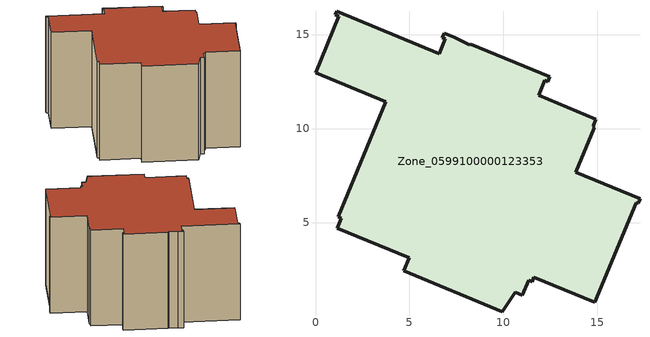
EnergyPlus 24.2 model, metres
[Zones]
Zone_0599100000123353
 floor ground (C_G): 1.17,4.7 1.36,5.24 1.2,5.3 3.74,11.41 0,12.96 1.25,15.97 1.05,16.05 1.14,16.25 6.57,13.97 6.91,14.77 6.75,14.83 6.85,15.08 7.38,14.86 8.18,14.45 8.27,14.49 12.46,12.75 12.35,12.5 12.2,12.56 11.88,11.78 14.92,10.51 14.78,10.12 14.84,10.05 13.85,7.67 17.26,6.26 17.16,6.01 17.06,6.06 14.85,0.75 11.62,2.09 11.52,1.84 11.33,1.92 11.01,1.13 10.64,1.28 9.94,0.25 4.69,2.43 4.98,3.12 z0
 wall outside (C_F): 17.26,6.26 13.85,7.67 14.84,10.05 14.78,10.12 14.92,10.51 11.88,11.78 12.2,12.56 12.35,12.5 12.46,12.75 8.27,14.49 8.18,14.45 7.38,14.86 6.85,15.08 6.75,14.83 6.91,14.77 6.57,13.97 1.14,16.25 1.05,16.05 1.25,15.97 0,12.96 3.74,11.41 1.2,5.3 1.36,5.24 1.17,4.7 4.98,3.12 4.69,2.43 9.94,0.25 10.64,1.28 11.01,1.13 11.33,1.92 11.52,1.84 11.62,2.09 14.85,0.75 17.06,6.06 17.16,6.01 17.26,6.26 z0:10.82
 roof outside (C_R): 6.57,13.97 1.14,16.25 1.05,16.05 1.25,15.97 0,12.96 3.74,11.41 1.2,5.3 1.36,5.24 1.17,4.7 4.98,3.12 4.69,2.43 9.94,0.25 10.64,1.28 11.01,1.13 11.33,1.92 11.52,1.84 11.62,2.09 14.85,0.75 17.06,6.06 17.16,6.01 17.26,6.26 13.85,7.67 14.84,10.05 14.78,10.12 14.92,10.51 11.88,11.78 12.2,12.56 12.35,12.5 12.46,12.75 8.27,14.49 8.18,14.45 7.38,14.86 6.85,15.08 6.75,14.83 6.91,14.77 z10.82
[BUILDING]
Pand.0599100000123353: North Axis=0; Terrain=City; Loads Convergence Tolerance Value=0.04; Temperature Convergence Tolerance Value=0.4; Solar Distribution=FullExterior; Maximum Number of Warmup Days=25; Minimum Number of Warmup Days=1
[Site:Location]
Rotterdam.The.Hague.AP_ZH_NLD Design_Conditions: Latitude=51.96; Longitude=4.45; Time Zone=1; Elevation=-4.5
[SITE:GROUNDTEMPERATURE:BUILDINGSURFACE]
18, 18, 18, 18, 18, 18, 18, 18, 18, 18, 18, 18
[MATERIAL] Thermal Absorptance=0.9; Solar Absorptance=0.7; Visible Absorptance=0.7
Name | Roughness | Thickness | Conductivity | Density | Specific Heat
G.D.1965 | MediumSmooth | 0.15 | 1 | 540 | 1210
F.D.1965 | Rough | 0.3 | 0.857143 | 1920 | 840
R.D.1965 | MediumRough | 0.2 | 0.08 | 1500 | 1000
[CONSTRUCTION]
C_G: G.D.1965
C_F: F.D.1965
C_R: R.D.1965
[ZONE]
Zone_0599100000123353: Type=1; Multiplier=1; Ceiling Height=Autocalculate; Volume=Autocalculate; Floor Area=autocalculate; Part of Total Floor Area=Yes
[ZONEINFILTRATION:DESIGNFLOWRATE]
Infil_Zone_0599100000123353: Zone or ZoneList or Space or SpaceList=Zone_0599100000123353; Schedule=AlwaysOn; Design Flow Rate Calculation Method=Flow/Area; Flow Rate per Floor Area=0.0042; Constant Term Coefficient=1; Temperature Term Coefficient=0; Velocity Term Coefficient=0; Velocity Squared Term Coefficient=0
[HVACTEMPLATE:ZONE:IDEALLOADSAIRSYSTEM]
Zone_0599100000123353: Maximum Heating Supply Air Temperature=50; Minimum Cooling Supply Air Temperature=13; Maximum Heating Supply Air Humidity Ratio=0.0156; Minimum Cooling Supply Air Humidity Ratio=0.0077; Heating Limit=NoLimit; Cooling Limit=NoLimit; Dehumidification Control Type=ConstantSensibleHeatRatio; Cooling Sensible Heat Ratio=0.7; Dehumidification Setpoint=60; Humidification Control Type=None; Humidification Setpoint=30; Outdoor Air Method=None; Outdoor Air Flow Rate per Person=0.00944; Outdoor Air Flow Rate per Zone Floor Area=0; Outdoor Air Flow Rate per Zone=0; Demand Controlled Ventilation Type=None; Outdoor Air Economizer Type=NoEconomizer; Heat Recovery Type=None; Sensible Heat Recovery Effectiveness=0.7; Latent Heat Recovery Effectiveness=0.65
[ZONECONTROL:THERMOSTAT]
ThermostatControl_Zone_0599100000123353: Zone or ZoneList=Zone_0599100000123353; Control Type Schedule=DualSetpointControlType; Control 1=Thermostat_Zone_0599100000123353; Temperature Difference Between Cutout And Setpoint=0
[THERMOSTATSETPOINT:DUALSETPOINT]
Thermostat_Zone_0599100000123353: Heating Setpoint Temperature Schedule=HeatingSetpoint_Zone_0599100000123353; Cooling Setpoint Temperature Schedule=CoolingSetpoint_Zone_0599100000123353
[SCHEDULE:COMPACT]
HeatingSetpoint_Zone_0599100000123353: Through: 12/31, For: AllDays, Until: 24:00, 21
CoolingSetpoint_Zone_0599100000123353: Through: 12/31, For: AllDays, Until: 24:00, 24
DualSetpointControlType: Through: 12/31, For: AllDays, Until: 24:00, 4
AlwaysOn: Through: 12/31, For: AllDays, Until: 24:00, 1
